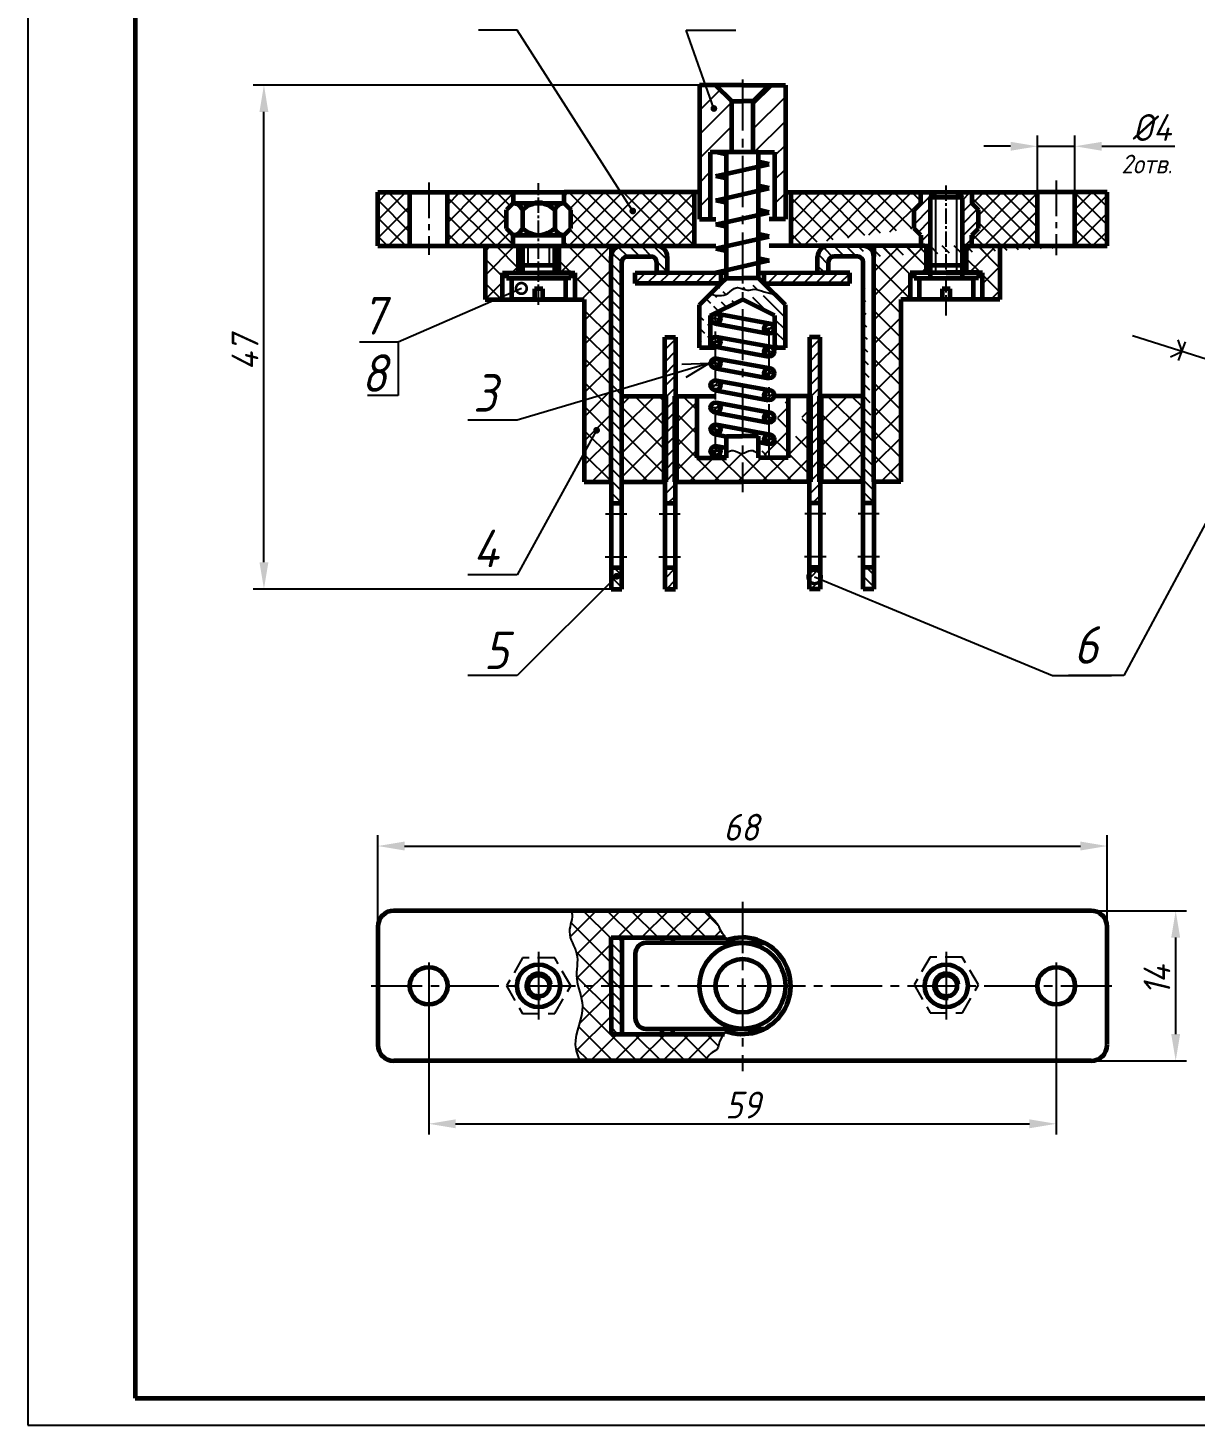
# Model space of a CAD drawing. Header units: millimetres. Extents: x 0 to 668, y 0 to 420.
# Drawn here: x 0 to 217.6, y 0 to 260.6 of the extents above; entities that cross this region are included whole.
import ezdxf
from ezdxf import colors
from ezdxf.entities.mleader import LeaderData, LeaderLine
from ezdxf.math import Vec2, Vec3

# ---------------------------------------------------------------- set-up
doc = ezdxf.new("R2010")
doc.units = ezdxf.units.MM
doc.header["$LTSCALE"] = 0.5
doc.linetypes.add('CENTER2', pattern=[28.575, 19.05, -3.175, 3.175, -3.175])
doc.linetypes.add('штриховая2', pattern=[9.525, 6.35, -3.175])
doc.layers.get('0').update_dxf_attribs({"lineweight": 60})
doc.layers.get('Defpoints').update_dxf_attribs({"color": 5})
doc.layers.add('3-размеры', color=6, linetype='Continuous')
doc.styles.get("Standard").update_dxf_attribs({"font": 'isocpeui.ttf', "width": 0.9})
doc.dimstyles.new('ESKD_standart', dxfattribs={"dimtxt": 5, "dimasz": 5, "dimexe": 2, "dimexo": 0, "dimgap": 1, "dimtad": 1, "dimtoh": 1, "dimdec": 0, "dimzin": 1, "dimdsep": 46, "dimtxsty": 'Standard', "dimcen": 3, "dimdle": 1.25, "dimadec": 0, "dimazin": 0, "dimtfac": 1, "dimtdec": 0, "dimtmove": 0, "dimatfit": 3, "dimldrblk": 'DOT', "dimfxl": 1, "dimtvp": 1.5, "dimtolj": 1, "dimtzin": 1, "dimarcsym": 0})
doc.dimstyles.get("Standard").update_dxf_attribs({"dimtxt": 5, "dimasz": 5, "dimexe": 2, "dimexo": 0, "dimgap": 1.5, "dimtad": 1, "dimdec": 0, "dimzin": 0, "dimtxsty": 'Standard', "dimcen": 5, "dimadec": 0, "dimazin": 0, "dimtfac": 1, "dimtdec": 0, "dimtofl": 0, "dimtmove": 0, "dimatfit": 3, "dimldrblk": 'DOTSMALL', "dimfxl": 1, "dimtolj": 1, "dimtzin": 0, "dimarcsym": 0})
doc.dimstyles.new('Копия Standart', dxfattribs={"dimtxt": 5, "dimasz": 5, "dimexe": 2, "dimexo": 0, "dimgap": 1, "dimtad": 1, "dimtoh": 1, "dimdec": 0, "dimlfac": 0.5, "dimtxsty": 'Standard', "dimcen": 2.5, "dimadec": 0, "dimazin": 0, "dimtfac": 1, "dimtdec": 0, "dimtmove": 0, "dimatfit": 3, "dimldrblk": 'DOTSMALL', "dimfxl": 1, "dimarcsym": 0})
pattern_1 = [(45, (-119.785, -4.0667), (-1.683798, 1.683798), []), (135, (-119.785, -4.0667), (-1.683798, -1.683798), [])]
pattern_2 = [(45, (-119.785, -4.0667), (-2.245064, 2.245064), []), (135, (-119.785, -4.0667), (-2.245064, -2.245064), [])]
pattern_3 = [(45, (7.2443, -11.9827), (-2.245064, 2.245064), []), (135, (7.2443, -11.9827), (-2.245064, -2.245064), [])]
pattern_4 = [(45, (7.2443, -11.9827), (-1.122532, 1.122532), [])]
pattern_5 = [(315, (7.2443, -11.9827), (1.122532, 1.122532), [])]
pattern_6 = [(45, (7.2443, -11.9827), (-2.245064, 2.245064), [])]
pattern_7 = [(45, (-2.85305, -11.8446), (-0.561266, 0.561266), [])]
pattern_8 = [(45, (-2.85305, -12.1952), (-0.561266, 0.561266), [])]

# ---------------------------------------------------------------- blocks, each defined once
blk = doc.blocks.new('_DotSmall')
at = {"color": 0, "linetype": 'ByBlock', "const_width": 0.5}
blk.add_lwpolyline([(-0.0625, 0, 1), (0.0625, 0, 1)], format="xyb", close=True, dxfattribs=at)
blk = doc.blocks.new('_Open30')
at = {"color": 0, "linetype": 'ByBlock', "lineweight": -2}
for p, q in [((-1, 0.268), (0, 0)), ((0, 0), (-1, -0.268)), ((0, 0), (-1, 0))]:
    blk.add_line(p, q, dxfattribs=at)
blk = doc.blocks.new('*D11')
at = {"layer": '3-размеры', "color": 0, "lineweight": -2, "transparency": 16777216}
for p, q in [((65.22, 92.93), (65.22, 110)), ((201.22, 92.96), (201.22, 110)), ((70.22, 108), (196.22, 108))]:
    blk.add_line(p, q, dxfattribs=at)
at = {"layer": '3-размеры', "color": 0, "transparency": 16777216}
for points in [[(70.22, 108.83), (70.22, 107.17), (65.22, 108)], [(196.22, 108.83), (196.22, 107.17), (201.22, 108)]]:
    blk.add_solid(points, dxfattribs=at)
at = {"layer": 'Defpoints', "color": 0, "transparency": 16777216}
for p in [(201.22, 108), (65.22, 92.93), (201.22, 92.96)]:
    blk.add_point(p, dxfattribs=at)
at = {"layer": '3-размеры', "color": 0, "lineweight": -3, "transparency": 16777216, "insert": (133, 111.5), "char_height": 5, "attachment_point": 5}
blk.add_mtext('68', dxfattribs=at)
blk = doc.blocks.new('*D12')
at = {"layer": '3-размеры', "color": 0, "lineweight": -2, "transparency": 16777216}
for p, q in [((198.22, 95.93), (216, 95.93)), ((214, 72.93), (214, 90.93)), ((198.22, 67.93), (216, 67.93))]:
    blk.add_line(p, q, dxfattribs=at)
at = {"layer": '3-размеры', "color": 0, "transparency": 16777216}
for points in [[(213.17, 90.93), (214.83, 90.93), (214, 95.93)], [(213.17, 72.93), (214.83, 72.93), (214, 67.93)]]:
    blk.add_solid(points, dxfattribs=at)
at = {"layer": 'Defpoints', "color": 0, "transparency": 16777216}
for p in [(198.22, 95.93), (214, 95.93), (198.22, 67.93)]:
    blk.add_point(p, dxfattribs=at)
at = {"layer": '3-размеры', "color": 0, "lineweight": -3, "transparency": 16777216, "insert": (210.5, 83), "char_height": 5, "attachment_point": 5, "rotation": 90}
blk.add_mtext('14', dxfattribs=at)
blk = doc.blocks.new('*D13')
at = {"layer": '3-размеры', "color": 0, "lineweight": -2, "transparency": 16777216}
for p, q in [((125.22, 249.93), (42, 249.93)), ((44, 160.93), (44, 244.93)), ((108.72, 155.93), (42, 155.93))]:
    blk.add_line(p, q, dxfattribs=at)
at = {"layer": '3-размеры', "color": 0, "transparency": 16777216}
for points in [[(43.17, 244.93), (44.83, 244.93), (44, 249.93)], [(43.17, 160.93), (44.83, 160.93), (44, 155.93)]]:
    blk.add_solid(points, dxfattribs=at)
at = {"layer": 'Defpoints', "color": 0, "transparency": 16777216}
for p in [(44, 249.93), (125.22, 249.93), (108.72, 155.93)]:
    blk.add_point(p, dxfattribs=at)
at = {"layer": '3-размеры', "color": 0, "lineweight": -3, "transparency": 16777216, "insert": (40.47, 200), "char_height": 5, "attachment_point": 5, "rotation": 90}
blk.add_mtext('47', dxfattribs=at)
blk = doc.blocks.new('*D14')
at = {"layer": '3-размеры', "color": 0, "lineweight": -2, "transparency": 16777216}
for p, q in [((188.22, 229.93), (188.22, 240.51)), ((195.22, 229.93), (195.22, 240.51)), ((183.22, 238.51), (178.22, 238.51)), ((188.22, 238.51), (195.22, 238.51)), ((200.22, 238.51), (213.84, 238.51))]:
    blk.add_line(p, q, dxfattribs=at)
at = {"layer": '3-размеры', "color": 0, "transparency": 16777216}
for points in [[(183.22, 239.34), (183.22, 237.68), (188.22, 238.51)], [(200.22, 239.34), (200.22, 237.68), (195.22, 238.51)]]:
    blk.add_solid(points, dxfattribs=at)
at = {"layer": 'Defpoints', "color": 0, "transparency": 16777216}
for p in [(195.22, 238.51), (188.22, 229.93), (195.22, 229.93)]:
    blk.add_point(p, dxfattribs=at)
at = {"layer": '3-размеры', "color": 0, "lineweight": -3, "transparency": 16777216, "insert": (209.53, 242.01), "char_height": 5, "attachment_point": 5}
blk.add_mtext('%%C4', dxfattribs=at)
blk = doc.blocks.new('*D19')
at = {"layer": '3-размеры', "color": 0, "lineweight": -2, "transparency": 16777216}
for p, q in [((74.72, 81.93), (74.72, 54.19)), ((191.72, 81.93), (191.72, 54.19)), ((79.72, 56.19), (186.72, 56.19))]:
    blk.add_line(p, q, dxfattribs=at)
at = {"layer": '3-размеры', "color": 0, "transparency": 16777216}
for points in [[(79.72, 57.02), (79.72, 55.36), (74.72, 56.19)], [(186.72, 57.02), (186.72, 55.36), (191.72, 56.19)]]:
    blk.add_solid(points, dxfattribs=at)
at = {"layer": 'Defpoints', "color": 0, "transparency": 16777216}
for p in [(74.72, 81.93), (191.72, 81.93), (191.72, 56.19)]:
    blk.add_point(p, dxfattribs=at)
at = {"layer": '3-размеры', "color": 0, "transparency": 16777216, "insert": (133.3, 59.69), "char_height": 5, "attachment_point": 5}
blk.add_mtext('59', dxfattribs=at)

msp = doc.modelspace()

# ---------------------------------------------------------------- hatches: boundary and pattern name
at = {"lineweight": -3}
h = msp.add_hatch(dxfattribs=at)
h.set_pattern_fill('ANSI31', style=0)
h.set_pattern_definition(pattern_6)
h.paths.add_polyline_path([(131.25, 246.93), (128.22, 249.93), (125.22, 249.93), (125.22, 229.93), (125.22, 224.93), (127.22, 224.93), (127.22, 237.43), (130.22, 237.43), (131.25, 237.43)])
h = msp.add_hatch(dxfattribs=at)
h.set_pattern_fill('ANSI31', style=0)
h.set_pattern_definition(pattern_6)
h.paths.add_polyline_path([(135.18, 246.93), (138.22, 249.93), (141.22, 249.93), (141.22, 229.93), (141.22, 224.93), (139.22, 224.93), (139.22, 237.43), (136.22, 237.43), (135.18, 237.43)])
h = msp.add_hatch(dxfattribs=at)
h.set_pattern_fill('ANSI37', scale=0.75, style=0)
h.set_pattern_definition(pattern_1)
h.paths.add_polyline_path([(71.22, 229.93), (65.22, 229.93), (65.22, 219.93), (71.22, 219.93)])
h.paths.add_polyline_path([(201.22, 229.93), (195.22, 229.93), (195.22, 219.93), (201.22, 219.93)])
h = msp.add_hatch(dxfattribs=at)
h.set_pattern_fill('ANSI37', scale=0.75, style=0)
h.set_pattern_definition(pattern_1)
h.paths.add_polyline_path([(89.22, 226.68), (90.47, 227.93), (90.47, 229.93), (78.22, 229.93), (78.22, 219.93), (90.47, 219.93), (90.47, 221.93), (89.22, 223.18)])
h = msp.add_hatch(dxfattribs=at)
h.set_pattern_fill('ANSI37', scale=0.75, style=0)
h.set_pattern_definition(pattern_1)
edge = h.paths.add_edge_path()
edge.add_line((124.22, 229.93), (99.97, 229.93))
edge.add_line((124.22, 229.93), (124.22, 219.93))
edge.add_line((99.22, 219.93), (124.22, 219.93))
edge.add_line((99.94, 219.93), (99.94, 221.93))
edge.add_line((99.97, 221.93), (101.22, 223.18))
edge.add_line((101.22, 223.18), (101.22, 226.68))
edge.add_line((99.97, 227.93), (101.22, 226.68))
edge.add_line((99.97, 227.93), (99.97, 229.93))
h = msp.add_hatch(dxfattribs=at)
h.set_pattern_fill('ANSI37', scale=0.75, style=0)
h.set_pattern_definition(pattern_1)
edge = h.paths.add_edge_path()
edge.add_line((142.22, 229.93), (166.47, 229.93))
edge.add_line((166.47, 219.93), (142.22, 219.93))
edge.add_line((142.22, 229.93), (142.22, 219.94))
edge.add_line((165.22, 223.18), (165.22, 226.68))
edge.add_line((166.47, 227.93), (165.22, 226.68))
edge.add_line((166.47, 227.93), (166.47, 229.93))
edge.add_line((166.47, 221.93), (165.22, 223.18))
edge.add_line((166.47, 221.93), (166.47, 219.93))
h = msp.add_hatch(dxfattribs=at)
h.set_pattern_fill('ANSI31', scale=0.5, style=0)
h.set_pattern_definition([(45, (-121.0064, -3.902), (-1.122532, 1.122532), [])])
h.paths.add_polyline_path([(168.22, 229.93), (166.47, 229.93), (166.47, 227.93), (165.22, 226.68), (165.22, 223.18), (166.47, 221.93), (166.47, 219.93), (168.22, 219.93)])
h.paths.add_polyline_path([(177.22, 226.68), (175.97, 227.93), (175.97, 229.93), (174.22, 229.93), (174.23, 219.93), (175.97, 219.93), (175.97, 221.93), (177.22, 223.18)])
h = msp.add_hatch(dxfattribs=at)
h.set_pattern_fill('ANSI37', scale=0.75, style=0)
h.set_pattern_definition(pattern_1)
h.paths.add_polyline_path([(188.22, 229.93), (175.97, 229.93), (175.97, 227.93), (177.22, 226.68), (177.22, 223.18), (175.97, 221.93), (175.97, 219.93), (188.22, 219.93)])
h = msp.add_hatch(dxfattribs=at)
h.set_pattern_fill('ANSI37', style=0)
h.set_pattern_definition(pattern_2)
h.paths.add_polyline_path([(181.22, 219.93), (174.97, 219.93), (174.97, 214.94), (177.72, 214.94), (177.72, 214.93), (177.97, 214.93), (177.97, 209.93), (181.22, 209.93)])
h.paths.add_polyline_path([(91.47, 219.93), (85.22, 219.93), (85.22, 209.93), (88.47, 209.93), (88.47, 214.93), (91.47, 214.93)])
h = msp.add_hatch(dxfattribs=at)
h.set_pattern_fill('ANSI37', style=0)
h.set_pattern_definition(pattern_2)
edge = h.paths.add_edge_path()
edge.add_line((162.72, 209.93), (164.47, 209.93))
edge.add_line((164.47, 209.93), (164.47, 214.93))
edge.add_line((164.47, 214.93), (164.72, 214.93))
edge.add_line((164.72, 214.94), (167.47, 214.94))
edge.add_line((167.47, 214.94), (167.47, 219.93))
edge.add_line((167.47, 219.93), (167.22, 219.93))
edge.add_line((167.22, 219.93), (157.72, 219.93))
edge.add_line((157.72, 219.93), (157.72, 217.93))
edge.add_line((157.72, 217.93), (157.72, 175.93))
edge.add_line((157.72, 175.93), (162.72, 175.93))
edge.add_line((162.72, 175.93), (162.72, 209.93))
h.paths.add_polyline_path([(108.72, 217.91, -0.001369), (108.72, 217.93), (108.72, 219.93), (99.22, 219.93), (98.97, 219.93), (98.97, 214.93), (101.97, 214.93), (101.97, 209.93), (103.72, 209.93), (103.72, 175.93), (108.72, 175.93)])
h = msp.add_hatch(dxfattribs=at)
h.set_pattern_fill('ANSI31', scale=0.5, angle=270, style=0)
h.set_pattern_definition(pattern_5)
edge = h.paths.add_edge_path()
edge.add_arc((110.73, 217.92), 2.01, 90.3786, 179.8432)
edge.add_line((108.72, 175.93), (108.72, 217.93))
edge.add_line((108.72, 175.93), (108.72, 171.93))
edge.add_line((108.72, 171.93), (110.72, 171.93))
edge.add_line((110.72, 171.93), (110.72, 175.93))
edge.add_line((110.72, 175.93), (110.72, 191.93))
edge.add_line((110.72, 191.93), (110.72, 216.93))
edge.add_arc((111.72, 216.93), 1, 90, 180)
edge.add_line((111.72, 217.93), (116.22, 217.93))
edge.add_arc((116.22, 216.93), 1, 0, 90)
edge.add_line((117.22, 216.93), (117.22, 214.94))
edge.add_line((117.22, 214.94), (119.22, 214.94))
edge.add_line((119.22, 214.94), (119.22, 217.93))
edge.add_arc((117.2, 217.92), 2.01, 0.1568, 89.6214)
edge.add_line((110.72, 219.93), (117.22, 219.93))
h = msp.add_hatch(dxfattribs=at)
h.set_pattern_fill('ANSI31', scale=0.5, angle=270, style=0)
h.set_pattern_definition(pattern_5)
edge = h.paths.add_edge_path()
edge.add_line((155.72, 171.93), (155.72, 175.93))
edge.add_line((155.72, 175.93), (155.72, 191.93))
edge.add_line((155.72, 191.93), (155.72, 216.93))
edge.add_arc((154.72, 216.93), 1, 0, 90)
edge.add_line((154.72, 217.93), (150.22, 217.93))
edge.add_arc((150.22, 216.93), 1, 90, 180)
edge.add_line((149.22, 216.93), (149.22, 214.94))
edge.add_line((147.22, 214.94), (149.22, 214.94))
edge.add_line((147.22, 214.94), (147.22, 217.93))
edge.add_arc((149.23, 217.92), 2.01, 90.3783, 179.8432)
edge.add_line((149.22, 219.93), (201.22, 219.93))
edge.add_arc((155.72, 217.93), 2, 0, 90)
edge.add_line((157.72, 175.93), (157.72, 217.93))
edge.add_line((157.72, 175.93), (157.72, 171.93))
edge.add_line((157.72, 171.93), (155.72, 171.93))
h = msp.add_hatch(dxfattribs=at)
h.set_pattern_fill('ANSI31', scale=0.5, style=0)
h.set_pattern_definition(pattern_4)
edge = h.paths.add_edge_path()
edge.add_line((118.22, 214.93), (129.22, 214.93))
edge.add_line((129.22, 212.93), (113.22, 212.93))
edge.add_line((113.22, 214.93), (116.22, 214.93))
edge.add_line((116.22, 214.93), (118.22, 214.93))
edge.add_line((113.22, 212.93), (113.22, 214.93))
h = msp.add_hatch(dxfattribs=at)
h.set_pattern_fill('ANSI31', scale=0.5, style=0)
h.set_pattern_definition(pattern_4)
h.paths.add_polyline_path([(148.22, 214.93), (137.22, 214.93), (137.22, 212.93), (153.22, 212.93), (153.22, 214.93), (150.22, 214.93)])
h = msp.add_hatch(dxfattribs=at)
h.set_pattern_fill('ANSI31', scale=0.5, angle=270, style=0)
h.set_pattern_definition(pattern_5)
edge = h.paths.add_edge_path()
edge.add_line((127.22, 206.93), (133.22, 209.93))
edge.add_line((139.22, 206.93), (133.22, 209.93))
edge.add_line((139.22, 206.93), (139.22, 200.93))
edge.add_line((141.22, 200.93), (139.22, 200.93))
edge.add_line((141.22, 200.93), (141.22, 208.93))
edge.add_line((141.22, 208.93), (137.22, 212.93))
edge.add_spline(control_points=[(127.18, 210.94), (128.36, 210.68), (130.23, 210.28), (132.01, 212.75), (133.86, 211.4), (135.61, 212.05), (137.3, 211.27), (138.6, 211.04), (139.29, 210.91)], knot_values=[0, 0, 0, 0, 3.285846, 5.227147, 7.365771, 8.616775, 10.51931, 12.619403, 12.619403, 12.619403, 12.619403], degree=3, periodic=0)
edge.add_line((125.22, 208.93), (129.22, 212.93))
edge.add_line((125.22, 200.93), (125.22, 208.93))
edge.add_line((127.22, 200.93), (125.22, 200.93))
edge.add_line((127.22, 206.93), (127.22, 200.93))
h = msp.add_hatch(dxfattribs=at)
h.set_pattern_fill('ANSI31', scale=0.25, style=0)
h.set_pattern_definition(pattern_7)
edge = h.paths.add_edge_path()
edge.add_arc((128.23, 206.39), 0.927, 0, 360)
h = msp.add_hatch(dxfattribs=at)
h.set_pattern_fill('ANSI31', scale=0.25, style=0)
h.set_pattern_definition(pattern_7)
edge = h.paths.add_edge_path()
edge.add_arc((138.22, 204.54), 0.938, 0, 360)
h = msp.add_hatch(dxfattribs=at)
h.set_pattern_fill('ANSI31', scale=0.5, style=0)
h.set_pattern_definition(pattern_4)
h.paths.add_polyline_path([(118.72, 202.93), (120.72, 202.93), (120.72, 191.93), (120.72, 175.93), (120.72, 171.93), (118.72, 171.93), (118.72, 175.93), (118.72, 191.93)])
h = msp.add_hatch(dxfattribs=at)
h.set_pattern_fill('ANSI31', scale=0.25, style=0)
h.set_pattern_definition(pattern_8)
edge = h.paths.add_edge_path()
edge.add_arc((128.22, 202.07), 0.927, 0, 360)
h = msp.add_hatch(dxfattribs=at)
h.set_pattern_fill('ANSI31', scale=0.25, style=0)
h.set_pattern_definition(pattern_8)
edge = h.paths.add_edge_path()
edge.add_arc((138.22, 200.22), 0.938, 0, 360)
h = msp.add_hatch(dxfattribs=at)
h.set_pattern_fill('ANSI31', scale=0.5, style=0)
h.set_pattern_definition(pattern_4)
h.paths.add_polyline_path([(147.72, 202.93), (145.72, 202.93), (145.72, 191.93), (145.72, 175.93), (145.72, 171.93), (147.72, 171.93), (147.72, 175.93), (147.72, 191.93)])
h = msp.add_hatch(dxfattribs=at)
h.set_pattern_fill('ANSI31', scale=0.25, style=0)
h.set_pattern_definition(pattern_8)
edge = h.paths.add_edge_path()
edge.add_arc((128.22, 198.04), 0.927, 0, 360)
h = msp.add_hatch(dxfattribs=at)
h.set_pattern_fill('ANSI31', scale=0.25, style=0)
h.set_pattern_definition(pattern_8)
edge = h.paths.add_edge_path()
edge.add_arc((138.22, 196.19), 0.938, 0, 360)
h = msp.add_hatch(dxfattribs=at)
h.set_pattern_fill('ANSI31', scale=0.25, style=0)
h.set_pattern_definition(pattern_8)
edge = h.paths.add_edge_path()
edge.add_arc((128.22, 193.94), 0.927, 0, 360)
h = msp.add_hatch(dxfattribs=at)
h.set_pattern_fill('ANSI31', scale=0.25, style=0)
h.set_pattern_definition(pattern_8)
edge = h.paths.add_edge_path()
edge.add_arc((138.22, 192.09), 0.938, 0, 360)
h = msp.add_hatch(dxfattribs=at)
h.set_pattern_fill('ANSI37', style=0)
h.set_pattern_definition(pattern_3)
h.paths.add_polyline_path([(110.72, 191.93), (118.72, 191.93), (118.72, 175.93), (110.72, 175.93)])
h = msp.add_hatch(dxfattribs=at)
h.set_pattern_fill('ANSI37', style=0)
h.set_pattern_definition(pattern_3)
edge = h.paths.add_edge_path()
edge.add_line((124.72, 191.93), (124.72, 180.43))
edge.add_line((124.72, 180.43), (130.22, 180.43))
edge.add_spline(control_points=[(130.15, 181.39), (130.6, 181.6), (131.62, 182.08), (133.16, 180.69), (134.77, 182.23), (135.74, 181.45), (136.22, 181.06)], knot_values=[0, 0, 0, 0, 1.372839, 3.195864, 4.850001, 6.476121, 6.476121, 6.476121, 6.476121], degree=3, periodic=0)
edge.add_line((141.72, 180.43), (136.22, 180.43))
edge.add_line((141.72, 191.93), (141.72, 180.43))
edge.add_line((145.72, 191.93), (141.72, 191.93))
edge.add_line((145.72, 191.93), (145.72, 175.93))
edge.add_line((145.72, 175.93), (133.22, 175.93))
edge.add_line((120.72, 175.93), (133.22, 175.93))
edge.add_line((120.72, 191.93), (120.72, 175.93))
edge.add_line((120.72, 191.93), (124.72, 191.93))
h = msp.add_hatch(dxfattribs=at)
h.set_pattern_fill('ANSI31', scale=0.25, style=0)
h.set_pattern_definition(pattern_8)
edge = h.paths.add_edge_path()
edge.add_arc((128.22, 189.8), 0.927, 0, 360)
h = msp.add_hatch(dxfattribs=at)
h.set_pattern_fill('ANSI37', style=0)
h.set_pattern_definition(pattern_3)
h.paths.add_polyline_path([(155.72, 191.93), (147.72, 191.93), (147.72, 175.93), (155.72, 175.93)])
h = msp.add_hatch(dxfattribs=at)
h.set_pattern_fill('ANSI31', scale=0.25, style=0)
h.set_pattern_definition(pattern_8)
edge = h.paths.add_edge_path()
edge.add_arc((138.22, 187.94), 0.938, 0, 360)
h = msp.add_hatch(dxfattribs=at)
h.set_pattern_fill('ANSI31', scale=0.25, style=0)
h.set_pattern_definition(pattern_8)
edge = h.paths.add_edge_path()
edge.add_arc((128.22, 185.71), 0.927, 0, 360)
h = msp.add_hatch(dxfattribs=at)
h.set_pattern_fill('ANSI31', scale=0.25, style=0)
h.set_pattern_definition(pattern_8)
edge = h.paths.add_edge_path()
edge.add_arc((128.22, 181.69), 0.927, 0, 360)
h = msp.add_hatch(dxfattribs=at)
h.set_pattern_fill('ANSI31', scale=0.25, style=0)
h.set_pattern_definition(pattern_8)
edge = h.paths.add_edge_path()
edge.add_arc((138.22, 183.86), 0.938, 0, 360)
h = msp.add_hatch(dxfattribs=at)
h.set_pattern_fill('ANSI31', scale=0.5, angle=270, style=0)
h.set_pattern_definition(pattern_5)
h.paths.add_polyline_path([(110.72, 155.93), (110.72, 159.93), (108.72, 159.93), (108.72, 155.93)])
h = msp.add_hatch(dxfattribs=at)
h.set_pattern_fill('ANSI31', scale=0.5, style=0)
h.set_pattern_definition(pattern_4)
h.paths.add_polyline_path([(118.72, 159.93), (118.72, 155.93), (120.72, 155.93), (120.72, 159.93)])
h = msp.add_hatch(dxfattribs=at)
h.set_pattern_fill('ANSI31', scale=0.5, style=0)
h.set_pattern_definition(pattern_4)
h.paths.add_polyline_path([(145.72, 155.93), (145.72, 159.93), (147.72, 159.93), (147.72, 155.93)])
h = msp.add_hatch(dxfattribs=at)
h.set_pattern_fill('ANSI31', scale=0.5, angle=270, style=0)
h.set_pattern_definition(pattern_5)
h.paths.add_polyline_path([(155.72, 155.93), (155.72, 159.93), (157.72, 159.93), (157.72, 155.93)])
h = msp.add_hatch(dxfattribs=at)
h.set_pattern_fill('ANSI37', style=0)
h.set_pattern_definition(pattern_2)
edge = h.paths.add_edge_path()
edge.add_line((108.72, 90.93), (110.22, 90.93))
edge.add_line((110.22, 90.93), (118.22, 90.93))
edge.add_line((118.22, 90.93), (120.22, 90.93))
edge.add_line((120.22, 90.93), (130.05, 90.93))
edge.add_spline(control_points=[(130.35, 90.47), (130.19, 90.8), (129.22, 91.78), (128.71, 93.75), (127.11, 94.89), (126.79, 95.74), (126.73, 95.93)], knot_values=[1.05743, 1.05743, 1.05743, 1.05743, 2.207721, 4.897076, 7.027197, 7.639937, 7.639937, 7.639937, 7.639937], degree=3, periodic=0)
edge.add_line((126.73, 95.93), (101.23, 95.93))
edge.add_spline(control_points=[(101.23, 95.93), (101.28, 95.84), (101.79, 94.64), (100.09, 91.68), (103.09, 87.92), (102.05, 84.36), (102.43, 82.38), (102.54, 81.93)], knot_values=[0.531072, 0.531072, 0.531072, 0.531072, 0.854982, 4.506898, 8.798985, 13.450261, 14.809108, 14.809108, 14.809108, 14.809108], degree=3, periodic=0)
edge.add_line((102.54, 81.93), (108.72, 81.93))
edge.add_line((108.72, 81.93), (108.72, 90.93))
edge = h.paths.add_edge_path()
edge.add_spline(control_points=[(126.32, 67.93), (126.57, 68.46), (127.09, 69.35), (128.83, 70.02), (128.85, 71.81), (129.6, 72.6), (129.82, 72.93)], knot_values=[1.683567, 1.683567, 1.683567, 1.683567, 3.394996, 4.722927, 6.739066, 7.936444, 7.936444, 7.936444, 7.936444], degree=3, periodic=0)
edge.add_line((129.82, 72.93), (120.22, 72.93))
edge.add_line((120.22, 72.93), (118.22, 72.93))
edge.add_line((118.22, 72.93), (110.22, 72.93))
edge.add_line((110.22, 72.93), (108.72, 72.93))
edge.add_line((108.72, 72.93), (108.72, 81.93))
edge.add_line((108.72, 81.93), (102.54, 81.93))
edge.add_spline(control_points=[(102.54, 81.93), (102.85, 80.67), (104.3, 77.07), (101.25, 72.26), (102.48, 68.92), (102.88, 67.93)], knot_values=[14.809108, 14.809108, 14.809108, 14.809108, 18.661551, 26.047599, 29.157905, 29.157905, 29.157905, 29.157905], degree=3, periodic=0)
edge.add_line((102.88, 67.93), (126.32, 67.93))
h = msp.add_hatch(dxfattribs=at)
h.set_pattern_fill('ANSI31', scale=0.5, angle=270, style=0)
h.set_pattern_definition([(315, (-149.7849, -4.0667), (1.122532, 1.122532), [])])
h.paths.add_polyline_path([(110.72, 90.93), (110.22, 90.93), (108.72, 90.93), (108.72, 81.93), (110.72, 81.93)])
h.paths.add_polyline_path([(110.72, 81.93), (108.72, 81.93), (108.72, 72.93), (110.22, 72.93), (110.72, 72.93)])

# ---------------------------------------------------------------- linework, layer by layer
at = {"color": 7, "linetype": 'CENTER2', "lineweight": -3}
for p, q in [((133.22, 250.99), (133.22, 174)), ((127.08, 206.39), (129.35, 206.39)), ((128.22, 180.18), (128.22, 207.57)), ((137.12, 204.54), (139.39, 204.54)), ((138.22, 180.89), (138.22, 205.71)), ((127.08, 202.07), (129.35, 202.07)), ((137.18, 200.22), (139.44, 200.22)), ((127.08, 198.04), (129.35, 198.04)), ((137.13, 196.19), (139.39, 196.19)), ((127.2, 193.94), (129.46, 193.94)), ((137.18, 192.09), (139.44, 192.09)), ((127.25, 189.8), (129.52, 189.8)), ((137.23, 187.94), (139.5, 187.94)), ((127.25, 185.71), (129.52, 185.71)), ((137.23, 183.86), (139.5, 183.86)), ((127.2, 181.69), (129.46, 181.69)), ((133.22, 97.57), (133.22, 66)), ((74.72, 86.26), (74.72, 77.38)), ((64, 81.93), (202.32, 81.93))]:
    msp.add_line(p, q, dxfattribs=at)
at = {"color": 7, "lineweight": 60}
for p, q in [((128.22, 249.93), (125.22, 249.93)), ((125.22, 249.93), (125.22, 229.93)), ((133.22, 249.93), (128.22, 249.93)), ((131.22, 246.93), (128.22, 249.93)), ((133.22, 249.93), (138.22, 249.93)), ((135.22, 246.93), (138.22, 249.93)), ((138.22, 249.93), (141.22, 249.93)), ((141.22, 249.93), (141.22, 229.93)), ((131.22, 237.43), (131.22, 246.93)), ((131.22, 246.93), (133.22, 246.93)), ((135.22, 246.93), (133.22, 246.93)), ((135.22, 237.43), (135.22, 246.93)), ((136.22, 237.43), (127.22, 237.43)), ((127.22, 237.43), (127.22, 224.93)), ((130.22, 236.99), (128.25, 237.43)), ((130.22, 213.93), (130.22, 237.43)), ((136.22, 237.43), (139.22, 237.43)), ((136.22, 213.93), (136.22, 237.43)), ((139.22, 237.43), (139.22, 224.93)), ((128.25, 232.93), (138.18, 235.18)), ((138.18, 235.18), (136.22, 235.63)), ((130.22, 232.49), (128.25, 232.93)), ((65.22, 219.93), (65.22, 229.93)), ((65.22, 229.93), (71.22, 229.93)), ((71.22, 219.93), (71.22, 229.93)), ((71.22, 229.93), (78.22, 229.93)), ((78.22, 219.93), (78.22, 229.93)), ((78.22, 229.93), (99.97, 229.93)), ((90.47, 229.93), (90.47, 227.93)), ((90.47, 229.93), (90.47, 227.93)), ((99.97, 227.93), (99.97, 229.93)), ((124.22, 229.93), (99.97, 229.93)), ((124.22, 229.93), (124.22, 219.93)), ((125.22, 229.93), (124.22, 229.93)), ((125.22, 229.93), (125.22, 224.93)), ((128.25, 228.43), (138.18, 230.68)), ((138.18, 230.68), (136.22, 231.13)), ((141.22, 229.93), (141.22, 224.93)), ((141.22, 229.93), (142.22, 229.93)), ((142.22, 229.93), (142.22, 219.94)), ((142.22, 229.93), (166.47, 229.93)), ((166.47, 229.93), (174.22, 229.94)), ((166.47, 227.93), (166.47, 229.93)), ((174.22, 229.93), (188.22, 229.93)), ((175.97, 229.93), (175.97, 227.93)), ((188.22, 219.93), (188.22, 229.93)), ((195.22, 229.93), (188.22, 229.93)), ((195.22, 219.93), (195.22, 229.93)), ((201.22, 229.93), (195.22, 229.93)), ((201.22, 219.93), (201.22, 229.93)), ((90.47, 227.93), (89.22, 226.68)), ((90.47, 227.93), (99.97, 227.93)), ((99.97, 227.93), (101.22, 226.68)), ((130.22, 227.99), (128.25, 228.43)), ((166.47, 227.93), (165.22, 226.68)), ((175.97, 227.93), (177.22, 226.68)), ((89.22, 223.18), (89.22, 226.68)), ((92.22, 226.68), (92.22, 223.18)), ((98.21, 226.68), (98.21, 223.18)), ((101.22, 223.18), (101.22, 226.68)), ((125.22, 224.93), (127.22, 224.93)), ((127.22, 224.93), (128.25, 224.93)), ((128.25, 223.93), (138.18, 226.18)), ((138.18, 226.18), (136.22, 226.63)), ((139.22, 224.93), (138.18, 224.93)), ((141.22, 224.93), (139.22, 224.93)), ((165.22, 223.18), (165.22, 226.68)), ((177.22, 223.18), (177.22, 226.68)), ((90.47, 221.93), (89.22, 223.18)), ((90.47, 219.93), (90.47, 221.93)), ((90.47, 221.93), (99.97, 221.93)), ((90.47, 219.93), (90.47, 221.93)), ((99.94, 219.93), (99.94, 221.93)), ((99.97, 221.93), (101.22, 223.18)), ((130.22, 223.49), (128.25, 223.93)), ((128.25, 219.43), (138.18, 221.68)), ((138.18, 221.68), (136.22, 222.13)), ((166.47, 221.93), (165.22, 223.18)), ((166.47, 221.93), (166.47, 219.93)), ((175.97, 221.93), (177.22, 223.18)), ((175.97, 219.93), (175.97, 221.93)), ((65.22, 219.93), (99.22, 219.93)), ((85.22, 219.93), (85.22, 209.93)), ((91.47, 214.93), (91.47, 219.93)), ((98.97, 219.93), (98.97, 214.93)), ((99.22, 219.93), (124.22, 219.93)), ((108.72, 219.93), (108.72, 217.93)), ((124.22, 219.93), (128.25, 219.93)), ((128.25, 219.43), (130.22, 218.99)), ((142.22, 219.93), (138.18, 219.93)), ((166.47, 219.93), (142.22, 219.93)), ((157.72, 219.93), (157.72, 217.93)), ((167.22, 219.93), (166.47, 219.93)), ((167.22, 219.93), (168.22, 219.93)), ((167.47, 219.93), (167.47, 214.93)), ((174.22, 219.93), (201.22, 219.93)), ((174.97, 214.93), (174.97, 219.93)), ((181.22, 219.93), (181.22, 209.93)), ((108.72, 175.93), (108.72, 217.93)), ((110.72, 191.93), (110.72, 216.93)), ((111.72, 217.93), (116.22, 217.93)), ((117.22, 216.93), (117.22, 214.94)), ((119.22, 214.94), (119.22, 217.93)), ((138.18, 217.18), (128.25, 214.93)), ((136.22, 217.63), (138.18, 217.18)), ((147.22, 214.94), (147.22, 217.93)), ((149.22, 216.93), (149.22, 214.94)), ((154.72, 217.93), (150.22, 217.93)), ((155.72, 191.93), (155.72, 216.93)), ((157.72, 175.93), (157.72, 217.93)), ((88.47, 209.93), (88.47, 214.93)), ((88.47, 214.93), (91.47, 214.93)), ((91.47, 214.93), (98.97, 214.93)), ((98.97, 214.93), (101.97, 214.93)), ((101.97, 214.93), (101.97, 209.93)), ((113.22, 214.93), (117.22, 214.94)), ((113.22, 212.93), (113.22, 214.93)), ((117.22, 214.94), (119.22, 214.94)), ((119.22, 214.94), (129.22, 214.93)), ((130.22, 214.93), (129.22, 214.93)), ((129.22, 214.93), (129.22, 212.93)), ((129.22, 212.93), (130.22, 213.93)), ((130.22, 213.93), (133.22, 213.93)), ((136.22, 213.93), (133.22, 213.93)), ((136.22, 214.93), (137.22, 214.93)), ((137.22, 212.93), (136.22, 213.93)), ((137.22, 214.93), (147.22, 214.94)), ((137.22, 214.93), (137.22, 212.93)), ((147.22, 214.94), (149.22, 214.94)), ((149.22, 214.94), (153.22, 214.94)), ((153.22, 212.93), (153.22, 214.93)), ((164.47, 214.93), (164.47, 209.93)), ((167.47, 214.93), (164.47, 214.93)), ((164.72, 214.94), (171.22, 214.94)), ((171.22, 214.94), (177.72, 214.94)), ((177.97, 214.93), (174.97, 214.93)), ((177.97, 209.93), (177.97, 214.93)), ((129.22, 212.93), (113.22, 212.93)), ((125.22, 208.93), (129.22, 212.93)), ((137.22, 212.93), (153.22, 212.93)), ((141.22, 208.93), (137.22, 212.93)), ((85.22, 209.93), (95.22, 209.93)), ((95.22, 209.93), (101.97, 209.93)), ((101.22, 209.93), (103.72, 209.93)), ((103.72, 209.93), (103.72, 175.93)), ((125.22, 200.93), (125.22, 208.93)), ((127.22, 206.93), (133.22, 209.93)), ((139.22, 206.93), (133.22, 209.93)), ((141.22, 200.93), (141.22, 208.93)), ((162.72, 209.93), (162.72, 175.93)), ((165.22, 209.93), (162.72, 209.93)), ((181.22, 209.93), (164.47, 209.93)), ((127.22, 206.93), (127.22, 200.93)), ((128.38, 207.3), (138.39, 205.46)), ((139.22, 206.93), (139.22, 200.93)), ((128.04, 205.46), (138.04, 203.61)), ((118.72, 191.93), (118.72, 202.93)), ((118.72, 202.93), (120.72, 202.93)), ((120.72, 202.93), (120.72, 191.93)), ((127.22, 200.93), (125.22, 200.93)), ((128.22, 200.93), (127.22, 200.93)), ((128.06, 201.16), (138.05, 199.3)), ((128.39, 202.98), (138.39, 201.14)), ((139.22, 200.93), (138.87, 200.93)), ((141.22, 200.93), (139.22, 200.93)), ((147.72, 202.93), (145.72, 202.93)), ((145.72, 202.93), (145.72, 191.93)), ((147.72, 191.93), (147.72, 202.93)), ((128.39, 198.95), (138.39, 197.11)), ((128.06, 197.12), (138.05, 195.26)), ((128.06, 193.02), (138.04, 191.16)), ((128.39, 194.85), (138.39, 193.01)), ((110.72, 175.93), (110.72, 191.93)), ((110.72, 191.93), (118.72, 191.93)), ((118.72, 191.93), (118.72, 175.93)), ((120.72, 191.93), (124.72, 191.93)), ((120.72, 191.93), (120.72, 175.93)), ((124.72, 191.93), (124.72, 180.43)), ((124.72, 191.93), (128.22, 191.93)), ((128.39, 190.71), (138.39, 188.87)), ((141.72, 191.93), (139.19, 191.93)), ((141.72, 191.93), (141.72, 180.43)), ((145.72, 191.93), (141.72, 191.93)), ((145.72, 191.93), (145.72, 175.93)), ((147.72, 191.93), (147.72, 175.93)), ((155.72, 191.93), (147.72, 191.93)), ((155.72, 175.93), (155.72, 191.93)), ((128.06, 188.88), (138.04, 187.02)), ((128.38, 186.62), (138.37, 184.78)), ((128.05, 184.8), (130.22, 184.4)), ((128.5, 182.57), (130.22, 182.24)), ((130.22, 180.43), (130.22, 184.43)), ((130.22, 184.43), (133.22, 184.43)), ((136.22, 184.43), (133.22, 184.43)), ((136.22, 180.43), (136.22, 184.43)), ((137.97, 182.95), (136.22, 183.33)), ((124.72, 180.43), (130.22, 180.43)), ((128.1, 180.77), (130.22, 180.48)), ((141.72, 180.43), (136.22, 180.43)), ((103.72, 175.93), (108.72, 175.93)), ((108.72, 175.93), (108.72, 171.93)), ((110.72, 171.93), (110.72, 175.93)), ((110.72, 175.93), (118.72, 175.93)), ((118.72, 175.93), (118.72, 171.93)), ((120.72, 171.93), (120.72, 175.93)), ((120.72, 175.93), (133.22, 175.93)), ((145.72, 175.93), (133.22, 175.93)), ((145.72, 171.93), (145.72, 175.93)), ((155.72, 175.93), (147.72, 175.93)), ((147.72, 175.93), (147.72, 171.93)), ((155.72, 171.93), (155.72, 175.93)), ((162.72, 175.93), (157.72, 175.93)), ((157.72, 175.93), (157.72, 171.93)), ((108.72, 171.93), (110.72, 171.93)), ((108.72, 171.93), (108.72, 159.93)), ((110.72, 159.93), (110.72, 171.93)), ((118.72, 171.93), (120.72, 171.93)), ((118.72, 171.93), (118.72, 159.93)), ((120.72, 159.93), (120.72, 171.93)), ((147.72, 171.93), (145.72, 171.93)), ((145.72, 159.93), (145.72, 171.93)), ((147.72, 171.93), (147.72, 159.93)), ((155.72, 159.93), (155.72, 171.93)), ((157.72, 171.93), (155.72, 171.93)), ((157.72, 171.93), (157.72, 159.93)), ((108.72, 159.93), (108.72, 155.93)), ((108.72, 159.93), (110.72, 159.93)), ((110.72, 155.93), (110.72, 159.93)), ((118.72, 159.93), (118.72, 155.93)), ((118.72, 159.93), (120.72, 159.93)), ((120.72, 155.93), (120.72, 159.93)), ((147.72, 159.93), (145.72, 159.93)), ((145.72, 155.93), (145.72, 159.93)), ((147.72, 159.93), (147.72, 155.93)), ((155.72, 155.93), (155.72, 159.93)), ((157.72, 159.93), (155.72, 159.93)), ((157.72, 159.93), (157.72, 155.93)), ((108.72, 155.93), (110.72, 155.93)), ((118.72, 155.93), (120.72, 155.93)), ((147.72, 155.93), (145.72, 155.93)), ((157.72, 155.93), (155.72, 155.93)), ((198.22, 95.93), (68.22, 95.93)), ((65.22, 92.93), (65.22, 70.93)), ((201.22, 70.96), (201.22, 92.96)), ((108.72, 81.93), (108.72, 90.93)), ((108.72, 90.93), (110.22, 90.93)), ((110.22, 90.93), (118.22, 90.93)), ((110.72, 90.93), (110.72, 72.93)), ((133.22, 89.93), (115.22, 89.93)), ((118.22, 90.93), (120.22, 90.93)), ((118.22, 90.93), (118.22, 89.94)), ((120.22, 90.93), (130.04, 90.93)), ((120.22, 90.93), (120.22, 89.94)), ((133.22, 89.93), (137.34, 89.93)), ((113.22, 87.93), (113.22, 75.93)), ((108.72, 81.93), (108.72, 72.93)), ((115.22, 73.93), (133.22, 73.93)), ((118.22, 72.93), (118.22, 73.95)), ((120.22, 72.93), (120.22, 73.95)), ((133.22, 73.93), (137.34, 73.93)), ((108.72, 72.93), (110.22, 72.93)), ((110.22, 72.93), (118.22, 72.93)), ((118.22, 72.93), (120.22, 72.93)), ((120.22, 72.93), (129.85, 72.93)), ((198.22, 67.93), (68.22, 67.93))]:
    msp.add_line(p, q, dxfattribs=at)
at = {"color": 7, "linetype": 'CENTER2', "lineweight": -3, "ltscale": 0.7}
for p, q in [((191.72, 232.14), (191.72, 218.22)), ((74.72, 231.75), (74.72, 218.24))]:
    msp.add_line(p, q, dxfattribs=at)
at = {"color": 1, "linetype": 'CENTER2', "lineweight": -3, "ltscale": 0.3}
for p, q in [((95.22, 208.93), (95.22, 231.61)), ((171.22, 206.93), (171.22, 231.2)), ((95.22, 227.93), (95.22, 227.93)), ((95.22, 221.93), (95.22, 221.93))]:
    msp.add_line(p, q, dxfattribs=at)
at = {"color": 7, "lineweight": -3}
for p, q in [((168.22, 219.93), (168.22, 229.93)), ((174.23, 219.93), (174.22, 229.94)), ((107.71, 169.93), (111.64, 169.93)), ((117.67, 169.93), (121.59, 169.93)), ((148.76, 169.93), (144.84, 169.93)), ((158.72, 169.93), (154.79, 169.93)), ((107.65, 161.93), (111.69, 161.93)), ((117.61, 161.93), (121.65, 161.93)), ((148.82, 161.93), (144.78, 161.93)), ((158.78, 161.93), (154.74, 161.93)), ((95.22, 88.25), (95.22, 75.62)), ((171.22, 88.25), (171.22, 75.62)), ((191.72, 86.28), (191.72, 77.3))]:
    msp.add_line(p, q, dxfattribs=at)
at = {"color": 1, "lineweight": 60}
for p, q in [((168.22, 228.93), (169.22, 229.93)), ((169.22, 229.93), (173.22, 229.93)), ((173.22, 229.93), (174.22, 228.93)), ((174.22, 228.93), (168.22, 228.93)), ((168.22, 228.93), (168.22, 213.94)), ((174.22, 213.94), (174.22, 228.93)), ((92.22, 219.93), (92.22, 214.93)), ((98.22, 214.93), (98.22, 219.93)), ((92.22, 216.33), (98.22, 216.33)), ((168.22, 216.33), (174.22, 216.33)), ((90.22, 209.93), (90.22, 213.93)), ((90.22, 213.93), (100.22, 213.93)), ((92.22, 213.93), (98.22, 213.93)), ((100.22, 213.93), (100.22, 209.93)), ((166.22, 209.94), (166.22, 213.94)), ((166.22, 213.94), (176.22, 213.94)), ((168.22, 213.94), (174.22, 213.94)), ((176.22, 213.94), (176.22, 209.94)), ((95.97, 211.93), (94.47, 211.93)), ((94.47, 211.93), (94.47, 209.93)), ((95.97, 209.93), (95.97, 211.93)), ((171.97, 211.94), (170.47, 211.94)), ((170.47, 211.94), (170.47, 209.94)), ((171.97, 209.94), (171.97, 211.94)), ((94.47, 209.93), (90.22, 209.93)), ((100.22, 209.93), (95.97, 209.93)), ((170.47, 209.94), (166.22, 209.94)), ((176.22, 209.94), (171.97, 209.94))]:
    msp.add_line(p, q, dxfattribs=at)
at = {"color": 1, "lineweight": -3}
for p, q in [((169.22, 229.93), (169.22, 214.94)), ((173.22, 214.94), (173.22, 229.93)), ((93.22, 219.93), (93.22, 216.33)), ((97.22, 216.33), (97.22, 219.93))]:
    msp.add_line(p, q, dxfattribs=at)
at = {"color": 5, "lineweight": 60}
for p, q in [((89.22, 214.93), (95.22, 214.93)), ((89.22, 214.93), (89.22, 213.93)), ((89.22, 213.93), (95.22, 213.93)), ((101.22, 214.93), (95.22, 214.93)), ((101.22, 213.93), (95.22, 213.93)), ((101.22, 214.93), (101.22, 213.93)), ((165.22, 214.94), (171.22, 214.94)), ((165.22, 214.94), (165.22, 213.94)), ((165.22, 213.94), (171.22, 213.94)), ((177.22, 214.94), (171.22, 214.94)), ((177.22, 213.94), (171.22, 213.94)), ((177.22, 214.94), (177.22, 213.94))]:
    msp.add_line(p, q, dxfattribs=at)
at = {"lineweight": -3}
for p, q in [((69, 202), (69, 192)), ((214.38, 202.44), (215.16, 200.23)), ((214.54, 198.53), (215.82, 202.04)), ((69, 192), (63.3, 192))]:
    msp.add_line(p, q, dxfattribs=at)
at = {"lineweight": -3, "ltscale": 6}
msp.add_line((213.01, 199.24), (215.16, 200.23), dxfattribs=at)
at = {"lineweight": 120}
for p, q in [((118.72, 191.93), (118.72, 175.93)), ((120.72, 191.93), (120.72, 175.93)), ((145.72, 191.93), (145.72, 175.93)), ((147.72, 191.93), (147.72, 175.93))]:
    msp.add_line(p, q, dxfattribs=at)
at = {"lineweight": 60}
msp.add_lwpolyline([(20, 5), (415, 5), (415, 292), (20, 292)], close=True, dxfattribs=at)
at = {"color": 7, "linetype": 'штриховая2', "lineweight": -3}
for points in [[(89.22, 81.93), (92.22, 76.74), (98.22, 76.74), (101.22, 81.93), (98.21, 87.13), (92.21, 87.13)], [(165.22, 82.1), (168.22, 76.9), (174.22, 76.9), (177.22, 82.1), (174.21, 87.29), (168.21, 87.29)]]:
    msp.add_lwpolyline(points, close=True, dxfattribs=at)
at = {"color": 7, "lineweight": 60}
for centre, radius in [((128.23, 206.39), 0.927), ((138.22, 204.54), 0.938), ((128.22, 202.07), 0.927), ((138.22, 200.22), 0.938), ((128.22, 198.04), 0.927), ((138.22, 196.19), 0.938), ((128.22, 193.94), 0.927), ((138.22, 192.09), 0.938), ((128.22, 189.8), 0.927), ((138.22, 187.94), 0.938), ((128.22, 185.71), 0.927), ((133.22, 81.93), 8), ((133.22, 81.93), 5), ((74.72, 81.93), 3.5), ((95.22, 81.93), 4), ((95.22, 81.93), 2), ((171.22, 81.93), 4), ((171.22, 81.93), 2), ((191.72, 81.93), 3.5)]:
    msp.add_circle(centre, radius, dxfattribs=at)
at = {"color": 7}
for centre, radius in [((128.22, 181.69), 0.927), ((138.22, 183.86), 0.938)]:
    msp.add_circle(centre, radius, dxfattribs=at)
at = {"color": 7, "lineweight": 60}
for centre, radius, start, end in [((90.28, 225.83), 2.11, 23.8425, 85.0466), ((95.59, 222.81), 5.14, 85.9766, 131.0522), ((94.84, 222.81), 5.14, 48.9478, 94.0234), ((100.15, 225.83), 2.11, 94.9534, 156.1575), ((90.28, 224.04), 2.11, 274.9534, 336.1575), ((95.59, 227.05), 5.13, 228.848, 274.0325), ((94.84, 227.05), 5.13, 265.9675, 311.152), ((100.15, 224.04), 2.11, 203.8425, 265.0466), ((110.73, 217.92), 2.01, 90.3786, 179.8432), ((117.2, 217.92), 2.01, 0.1568, 89.6214), ((149.23, 217.92), 2.01, 90.3783, 179.8432), ((155.72, 217.93), 2, 0, 90), ((111.72, 216.93), 1, 90, 180), ((116.22, 216.93), 1, 0, 90), ((150.22, 216.93), 1, 90, 180), ((154.72, 216.93), 1, 0, 90), ((68.22, 92.93), 3, 90, 180), ((198.22, 92.93), 3, 0, 90), ((115.22, 87.93), 2, 90, 180), ((133.22, 81.93), 9, 249.7344, 108.8628), ((115.22, 75.93), 2, 180, 270), ((68.22, 70.93), 3, 180, 270), ((198.22, 70.93), 3, 270, 0)]:
    msp.add_arc(centre, radius, start, end, dxfattribs=at)
at = {"color": 7, "lineweight": -3}
for centre in [(95.22, 81.93), (171.22, 81.93)]:
    msp.add_arc(centre, 2.5, 8.1986, 278.6572, dxfattribs=at)
for points in [[(127.18, 210.94), (130.47, 211.03), (132.06, 212.14), (134.15, 211.68), (135.39, 211.84), (137.24, 211.38), (139.29, 210.91)], [(130.15, 181.39), (131.48, 181.76), (133.22, 181.21), (134.76, 181.79), (136.22, 181.06)]]:
    msp.add_spline(points, degree=3, dxfattribs=at)
for points, knots in [([(101.23, 95.93), (101.28, 95.84), (101.79, 94.64), (100.09, 91.68), (103.09, 87.92), (101.66, 83.03), (104.59, 77.52), (101.25, 72.26), (102.48, 68.92), (102.88, 67.93)], [0.531072, 0.531072, 0.531072, 0.531072, 0.854982, 4.506898, 8.798985, 13.450261, 18.661551, 26.047599, 29.157905, 29.157905, 29.157905, 29.157905]), ([(130.46, 89.43), (130.48, 89.72), (130.53, 90.48), (129.24, 91.7), (128.71, 93.75), (127.11, 94.89), (126.79, 95.74), (126.73, 95.93)], [0, 0, 0, 0, 0.82553, 2.207721, 4.897076, 7.027197, 7.639937, 7.639937, 7.639937, 7.639937]), ([(130.69, 74.32), (130.56, 74.25), (130.22, 74.06), (130.07, 73.02), (128.85, 72.04), (128.83, 70.02), (127.09, 69.35), (126.57, 68.46), (126.32, 67.93)], [0, 0, 0, 0, 0.44902, 1.086325, 2.880945, 4.897084, 6.225016, 7.936444, 7.936444, 7.936444, 7.936444])]:
    msp.add_open_spline(points, degree=3, knots=knots, dxfattribs=at)
at = {"layer": 'Defpoints'}
msp.add_lwpolyline([(0, 0), (420, 0), (420, 297), (0, 297)], close=True, dxfattribs=at)

# ---------------------------------------------------------------- texts
at = {"width": 0.9}
for s, p in [('8', (62.19, 192.71)), ('3', (83, 189)), ('4', (83, 160)), ('6', (195, 142)), ('5', (85, 141))]:
    msp.add_text(s, height=7, dxfattribs=at).set_placement(p)
at = {"layer": '3-размеры', "width": 0.9}
msp.add_text('2отв.', height=3.5, dxfattribs=at).set_placement((203.87, 233.45))

# ---------------------------------------------------------------- dimensions: what is measured, and where the dimension line sits
at = {"layer": '3-размеры', "lineweight": -3}
for base, p1, p2, picture, middle in [((44, 249.93), (108.72, 155.93), (125.22, 249.93), '*D13', (44, 200)), ((214, 95.93), (198.22, 67.93), (198.22, 95.93), '*D12', (214, 83))]:
    dim = msp.add_linear_dim(base=base, p1=p1, p2=p2, angle=90, dimstyle='Копия Standart', dxfattribs=at)
    dim.commit()
    dim.dimension.update_dxf_attribs({"geometry": picture, "text_midpoint": middle, "dimtype": 160})
dim = msp.add_linear_dim(base=(195.22, 238.51), p1=(188.22, 229.93), p2=(195.22, 229.93), text='%%C4', dimstyle='Копия Standart', dxfattribs=at)
dim.commit()
dim.dimension.update_dxf_attribs({"geometry": '*D14', "text_midpoint": (209.53, 238.51), "dimtype": 160})
dim = msp.add_linear_dim(base=(201.22, 108), p1=(65.22, 92.93), p2=(201.22, 92.96), dimstyle='Копия Standart', dxfattribs=at)
dim.commit()
dim.dimension.update_dxf_attribs({"geometry": '*D11', "text_midpoint": (133, 108), "dimtype": 160})
at = {"layer": '3-размеры'}
dim = msp.add_linear_dim(base=(191.71509717, 56.18972782), p1=(74.71509717, 81.93333771), p2=(191.71509717, 81.93333771), dimstyle='Копия Standart', dxfattribs=at)
dim.commit()
dim.dimension.update_dxf_attribs({"geometry": '*D19', "text_midpoint": (133.30081343, 56.18972782), "dimtype": 160})

# ---------------------------------------------------------------- leaders
at = {"color": 7, "lineweight": -3}
for points, dimstyle, override in [([(112.77, 226.44), (91.23, 260.17), (84, 260.17)], 'ESKD_standart', {"dimgap": 1, "dimtad": 0, "dimldrblk": 'DotSmall'}), ([(127.89, 245.56), (122.75, 260.17), (132, 260.17)], 'ESKD_standart', {"dimgap": 1, "dimtad": 0, "dimldrblk": 'DotSmall'}), ([(127.08, 198.04), (91.23, 187.4), (82, 187.4)], 'ESKD_standart', {"dimgap": 1, "dimtad": 0, "dimldrblk": 'Open30'}), ([(231.22, 189.93), (204.3, 139.83), (194, 139.83)], 'Standard', {"dimgap": 1.5, "dimtad": 0}), ([(106.03, 185.54), (91.23, 158.61), (82, 158.61)], 'ESKD_standart', {"dimgap": 1, "dimtad": 0, "dimldrblk": 'DotSmall'}), ([(146.68, 158.2), (191, 139.83), (202, 139.83)], 'Standard', {"dimgap": 1.5, "dimtad": 0}), ([(109.77, 158.31), (91.23, 139.83), (82, 139.83)], 'ESKD_standart', {"dimgap": 1, "dimtad": 0, "dimldrblk": 'DotSmall'})]:
    msp.add_leader(points, dimstyle=dimstyle, override=override, dxfattribs=at)
at = {"lineweight": -3}
ml = msp.add_multileader_mtext('Standard', dxfattribs=at)
ml.set_content('7', color=256)
ml.set_leader_properties()
ml.set_arrow_properties(name='DOTSMALL')
ml.build(insert=Vec2(0, 0))
ml.multileader.update_dxf_attribs({"text_right_attachment_type": 6, "dogleg_length": 0.36})
ctx = ml.context
ctx.base_point, ctx.char_height, ctx.plane_origin = Vec3(61.17, 206.85), 7, Vec3(92, 212)
ctx.right_attachment, ctx.text_align_type = 6, 2
notes = []
notes.append((ctx, [(0, (1, 1, 0), (69, 202), (-1, 0), 0.36, [(0, [(92, 212)], 0, [])])]))
ctx.mtext.insert, ctx.mtext.alignment, ctx.mtext.flow_direction = Vec3(66.64, 210.4), 3, 5
ml = msp.add_multileader_mtext('Standard', dxfattribs=at)
ml.set_content('', color=256)
ml.set_leader_properties()
ml.set_arrow_properties(name='OPEN30')
ml.build(insert=Vec2(0, 0))
ml.multileader.update_dxf_attribs({"has_dogleg": 0, "text_right_attachment_type": 6, "dogleg_length": 0.36})
ctx = ml.context
ctx.base_point, ctx.landing_gap_size, ctx.plane_origin = Vec3(205.93, 205.14), 0, Vec3(242.22, 191.72)
ctx.right_attachment, ctx.text_align_type = 6, 2
notes.append((ctx, [(0, (1, 1, 0), (207.31, 203.14), (-1, 0), 1.38, [(0, [(242.22, 191.72)], 0, [])])]))
ctx.mtext.insert, ctx.mtext.alignment, ctx.mtext.flow_direction = Vec3(205.93, 207.14), 3, 5
for ctx, leaders in notes:
    for number, flags, end, landing, length, lines in leaders:
        leader = LeaderData()
        leader.index, (leader.has_last_leader_line, leader.has_dogleg_vector, leader.attachment_direction) = number, flags
        leader.last_leader_point, leader.dogleg_vector, leader.dogleg_length = Vec3(end), Vec3(landing), length
        for number, points, colour, breaks in lines:
            line = LeaderLine()
            line.index, line.vertices, line.color, line.breaks = number, Vec3.list(points), colors.encode_raw_color(colour), breaks
            leader.lines.append(line)
        ctx.leaders.append(leader)

doc.saveas('drawing.dxf')
